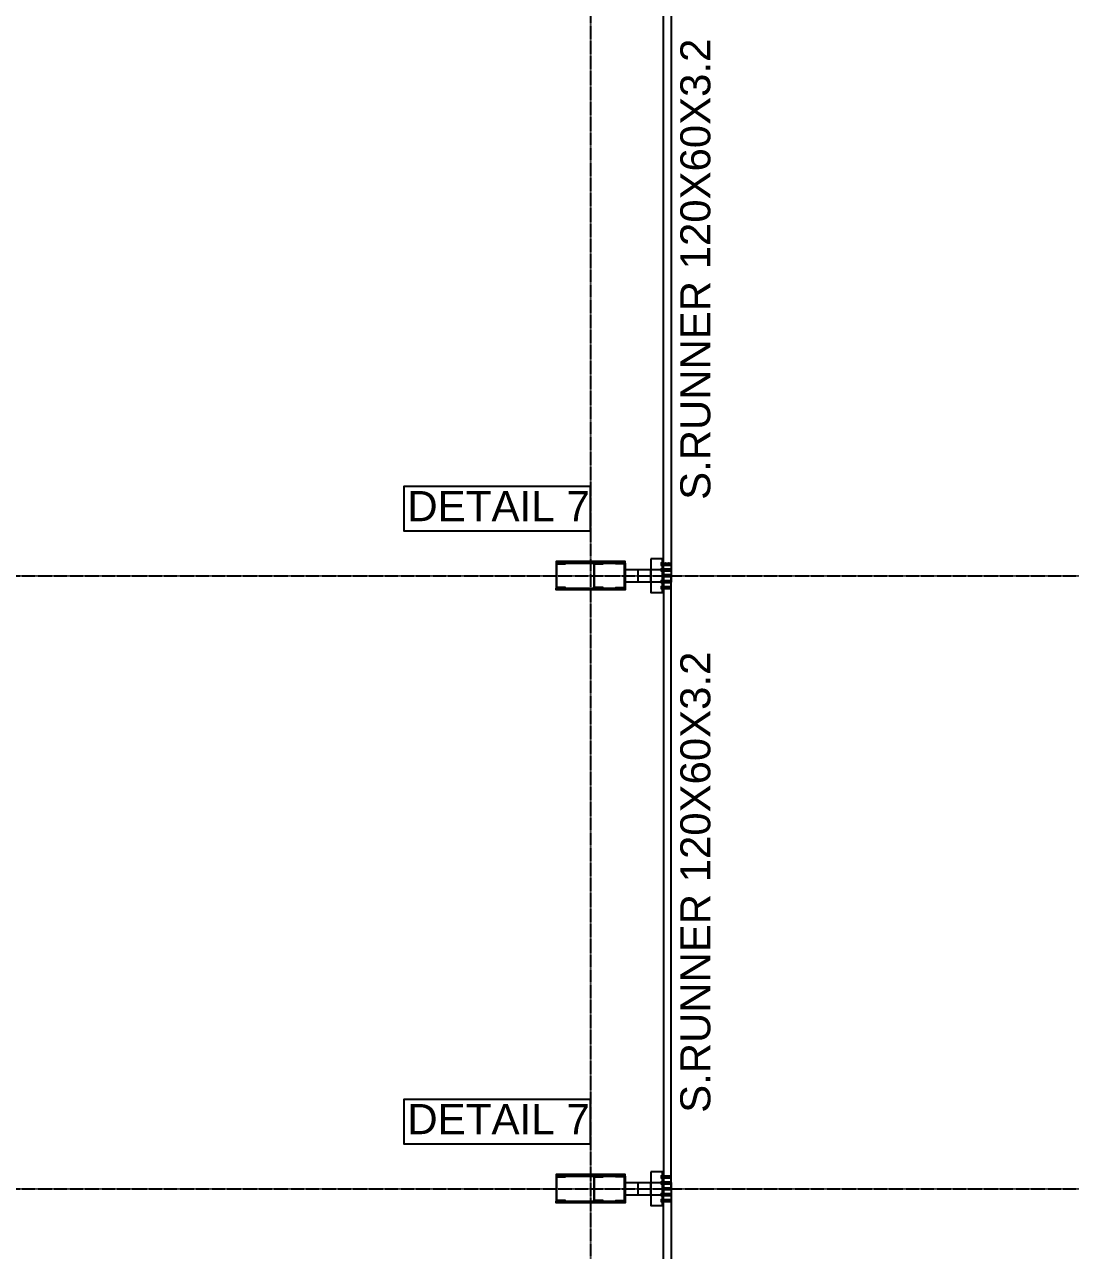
# Model space of a CAD drawing. Header units: millimetres. Extents: x 3470347 to 5996549, y -3470518 to 17149644.
# Drawn here: x 5006496 to 5014820, y 6786177 to 6795931 of the extents above; entities that cross this region are included whole.
import ezdxf
from ezdxf.enums import TextEntityAlignment as Align

# ---------------------------------------------------------------- set-up
doc = ezdxf.new("R2010")
doc.units = ezdxf.units.MM
doc.header["$MEASUREMENT"] = 0
doc.linetypes.add('CENTERX2', pattern=[4, 2.5, -0.5, 0.5, -0.5])
doc.linetypes.add('Continous', pattern=[0])
doc.layers.get('0').update_dxf_attribs({"linetype": 'CONTINUOUS', "lineweight": 25})
doc.layers.add('5', color=3, linetype='CONTINUOUS')
doc.layers.add('lintel', color=2, linetype='CONTINUOUS')
for name, color, linetype, lineweight in [('6 TEXT', 7, 'CONTINUOUS', 25), ('channnel', 2, 'CONTINUOUS', 15), ('rRCC 2', 40, 'CONTINUOUS', 15)]:
    doc.layers.add(name, color=color, linetype=linetype, lineweight=lineweight)
doc.layers.add('rFOUNDATION', color=7, linetype='Continous', lineweight=15, true_color=0xd26722)
doc.styles.add('PDF Arial', font='arial.ttf')
doc.styles.add('TITLE', font='arial.ttf')

msp = doc.modelspace()

# ---------------------------------------------------------------- hatches: boundary and pattern name
at = {"layer": '6 TEXT', "linetype": 'ByBlock'}
h = msp.add_hatch(color=8, dxfattribs=at)
h.dxf.hatch_style = 1
h.paths.add_polyline_path([(5010732.08, 6791639.67), (5010798.08, 6791639.67, 0.4142136), (5010801.08, 6791642.67), (5010801.08, 6791645.67), (5010726.08, 6791645.67), (5010726.08, 6791445.67), (5010801.08, 6791445.67), (5010801.08, 6791448.67, 0.4142136), (5010798.08, 6791451.67), (5010732.08, 6791451.67)])
h = msp.add_hatch(color=8, dxfattribs=at)
h.dxf.hatch_style = 1
h.paths.add_polyline_path([(5011032.08, 6791639.67), (5011098.08, 6791639.67, 0.4142136), (5011101.08, 6791642.67), (5011101.08, 6791645.67), (5011026.08, 6791645.67), (5011026.08, 6791445.67), (5011101.08, 6791445.67), (5011101.08, 6791448.67, 0.4142136), (5011098.08, 6791451.67), (5011032.08, 6791451.67)])
h = msp.add_hatch(color=8, dxfattribs=at)
h.dxf.hatch_style = 1
h.paths.add_polyline_path([(5011270.08, 6791639.67), (5011204.08, 6791639.67, -0.4142136), (5011201.08, 6791642.67), (5011201.08, 6791645.67), (5011276.08, 6791645.67), (5011276.08, 6791445.67), (5011201.08, 6791445.67), (5011201.08, 6791448.67, -0.4142136), (5011204.08, 6791451.67), (5011270.08, 6791451.67)])
h = msp.add_hatch(color=8, dxfattribs=at)
h.dxf.hatch_style = 1
h.paths.add_polyline_path([(5011270.08, 6791639.67), (5011204.08, 6791639.67, -0.4142136), (5011201.08, 6791642.67), (5011201.08, 6791645.67), (5011276.08, 6791645.67), (5011276.08, 6791445.67), (5011201.08, 6791445.67), (5011201.08, 6791448.67, -0.4142136), (5011204.08, 6791451.67), (5011270.08, 6791451.67)])
h = msp.add_hatch(color=8, dxfattribs=at)
h.dxf.hatch_style = 1
h.paths.add_polyline_path([(5010732.08, 6786762.67), (5010798.08, 6786762.67, 0.4142136), (5010801.08, 6786765.67), (5010801.08, 6786768.67), (5010726.08, 6786768.67), (5010726.08, 6786568.67), (5010801.08, 6786568.67), (5010801.08, 6786571.67, 0.4142136), (5010798.08, 6786574.67), (5010732.08, 6786574.67)])
h = msp.add_hatch(color=8, dxfattribs=at)
h.dxf.hatch_style = 1
h.paths.add_polyline_path([(5011032.08, 6786762.67), (5011098.08, 6786762.67, 0.4142136), (5011101.08, 6786765.67), (5011101.08, 6786768.67), (5011026.08, 6786768.67), (5011026.08, 6786568.67), (5011101.08, 6786568.67), (5011101.08, 6786571.67, 0.4142136), (5011098.08, 6786574.67), (5011032.08, 6786574.67)])
h = msp.add_hatch(color=8, dxfattribs=at)
h.dxf.hatch_style = 1
h.paths.add_polyline_path([(5011270.08, 6786762.67), (5011204.08, 6786762.67, -0.4142136), (5011201.08, 6786765.67), (5011201.08, 6786768.67), (5011276.08, 6786768.67), (5011276.08, 6786568.67), (5011201.08, 6786568.67), (5011201.08, 6786571.67, -0.4142136), (5011204.08, 6786574.67), (5011270.08, 6786574.67)])
h = msp.add_hatch(color=8, dxfattribs=at)
h.dxf.hatch_style = 1
h.paths.add_polyline_path([(5011270.08, 6786762.67), (5011204.08, 6786762.67, -0.4142136), (5011201.08, 6786765.67), (5011201.08, 6786768.67), (5011276.08, 6786768.67), (5011276.08, 6786568.67), (5011201.08, 6786568.67), (5011201.08, 6786571.67, -0.4142136), (5011204.08, 6786574.67), (5011270.08, 6786574.67)])

# ---------------------------------------------------------------- linework, layer by layer
at = {"color": 3}
for p, q in [((5011573.08, 6791412.34), (5011573.08, 6791679.01)), ((5011573.08, 6786535.34), (5011573.08, 6786802.01))]:
    msp.add_line(p, q, dxfattribs=at)
at = {"color": 8, "linetype": 'ByBlock'}
for p, q in [((5011573.08, 6791647.01), (5011641.08, 6791647.01)), ((5011573.08, 6791639.01), (5011641.08, 6791639.01)), ((5011573.08, 6791631.01), (5011641.08, 6791631.01)), ((5011573.08, 6791600.34), (5011641.08, 6791600.34)), ((5011573.08, 6791592.34), (5011641.08, 6791592.34)), ((5011573.08, 6791592.34), (5011641.08, 6791592.34)), ((5011573.08, 6791584.34), (5011641.08, 6791584.34)), ((5011573.08, 6791507.01), (5011641.08, 6791507.01)), ((5011573.08, 6791499.01), (5011641.08, 6791499.01)), ((5011573.08, 6791499.01), (5011641.08, 6791499.01)), ((5011573.08, 6791491.01), (5011641.08, 6791491.01)), ((5011573.08, 6791460.34), (5011641.08, 6791460.34)), ((5011573.08, 6791452.34), (5011641.08, 6791452.34)), ((5011573.08, 6791444.34), (5011641.08, 6791444.34)), ((5011573.08, 6786770.01), (5011641.08, 6786770.01)), ((5011573.08, 6786762.01), (5011641.08, 6786762.01)), ((5011573.08, 6786754.01), (5011641.08, 6786754.01)), ((5011573.08, 6786723.34), (5011641.08, 6786723.34)), ((5011573.08, 6786715.34), (5011641.08, 6786715.34)), ((5011573.08, 6786715.34), (5011641.08, 6786715.34)), ((5011573.08, 6786707.34), (5011641.08, 6786707.34)), ((5011573.08, 6786630.01), (5011641.08, 6786630.01)), ((5011573.08, 6786622.01), (5011641.08, 6786622.01)), ((5011573.08, 6786622.01), (5011641.08, 6786622.01)), ((5011573.08, 6786614.01), (5011641.08, 6786614.01)), ((5011573.08, 6786583.34), (5011641.08, 6786583.34)), ((5011573.08, 6786575.34), (5011641.08, 6786575.34)), ((5011573.08, 6786567.34), (5011641.08, 6786567.34))]:
    msp.add_line(p, q, dxfattribs=at)
at = {"color": 2}
for p, q in [((5011581.08, 6791552.34), (5011641.08, 6791552.34)), ((5011581.08, 6791552.34), (5011641.08, 6791552.34)), ((5011581.08, 6791539.01), (5011641.08, 6791539.01)), ((5011581.08, 6791539.01), (5011641.08, 6791539.01)), ((5011581.08, 6786675.34), (5011641.08, 6786675.34)), ((5011581.08, 6786675.34), (5011641.08, 6786675.34)), ((5011581.08, 6786662.01), (5011641.08, 6786662.01)), ((5011581.08, 6786662.01), (5011641.08, 6786662.01))]:
    msp.add_line(p, q, dxfattribs=at)
at = {"color": 6, "linetype": 'ByBlock'}
for points in [[(5011581.08, 6796416.01), (5011641.08, 6796416.01), (5011641.08, 6791552.34), (5011581.08, 6791552.34)], [(5011641.08, 6791539.01), (5011581.08, 6791539.01), (5011581.08, 6786675.34), (5011641.08, 6786675.34)], [(5011581.08, 6786662.01), (5011641.08, 6786662.01), (5011641.08, 6781798.34), (5011581.08, 6781798.34)]]:
    msp.add_lwpolyline(points, close=True, dxfattribs=at)
at = {"color": 3}
for points in [[(5011481.08, 6791679.01), (5011481.08, 6791412.34), (5011581.08, 6791412.34), (5011581.08, 6791679.01)], [(5011376.08, 6791495.67), (5011276.08, 6791495.67), (5011276.08, 6791595.67), (5011376.08, 6791595.67)], [(5011581.08, 6791495.67), (5011481.08, 6791495.67), (5011481.08, 6791595.67), (5011581.08, 6791595.67)], [(5011481.08, 6786802.01), (5011481.08, 6786535.34), (5011581.08, 6786535.34), (5011581.08, 6786802.01)], [(5011376.08, 6786618.67), (5011276.08, 6786618.67), (5011276.08, 6786718.67), (5011376.08, 6786718.67)], [(5011581.08, 6786618.67), (5011481.08, 6786618.67), (5011481.08, 6786718.67), (5011581.08, 6786718.67)]]:
    msp.add_lwpolyline(points, close=True, dxfattribs=at)
at = {"layer": '6 TEXT', "color": 8, "linetype": 'CENTERX2', "ltscale": 0.5}
msp.add_line((5011001.08, 6817657.4), (5011001.08, 6774264.13), dxfattribs=at)
at = {"layer": '6 TEXT', "color": 6, "linetype": 'ByBlock'}
for points in [[(5010801.08, 6791642.67), (5010801.08, 6791645.67), (5010726.08, 6791645.67), (5010726.08, 6791445.67), (5010801.08, 6791445.67), (5010801.08, 6791448.67, 0.4142136), (5010798.08, 6791451.67), (5010732.08, 6791451.67), (5010732.08, 6791639.67), (5010798.08, 6791639.67, 0.4142136)], [(5011101.08, 6791642.67), (5011101.08, 6791645.67), (5011026.08, 6791645.67), (5011026.08, 6791445.67), (5011101.08, 6791445.67), (5011101.08, 6791448.67, 0.4142136), (5011098.08, 6791451.67), (5011032.08, 6791451.67), (5011032.08, 6791639.67), (5011098.08, 6791639.67, 0.4142136)], [(5011201.08, 6791642.67), (5011201.08, 6791645.67), (5011276.08, 6791645.67), (5011276.08, 6791445.67), (5011201.08, 6791445.67), (5011201.08, 6791448.67, -0.4142136), (5011204.08, 6791451.67), (5011270.08, 6791451.67), (5011270.08, 6791639.67), (5011204.08, 6791639.67, -0.4142136)], [(5011201.08, 6791642.67), (5011201.08, 6791645.67), (5011276.08, 6791645.67), (5011276.08, 6791445.67), (5011201.08, 6791445.67), (5011201.08, 6791448.67, -0.4142136), (5011204.08, 6791451.67), (5011270.08, 6791451.67), (5011270.08, 6791639.67), (5011204.08, 6791639.67, -0.4142136)], [(5010801.08, 6786765.67), (5010801.08, 6786768.67), (5010726.08, 6786768.67), (5010726.08, 6786568.67), (5010801.08, 6786568.67), (5010801.08, 6786571.67, 0.4142136), (5010798.08, 6786574.67), (5010732.08, 6786574.67), (5010732.08, 6786762.67), (5010798.08, 6786762.67, 0.4142136)], [(5011101.08, 6786765.67), (5011101.08, 6786768.67), (5011026.08, 6786768.67), (5011026.08, 6786568.67), (5011101.08, 6786568.67), (5011101.08, 6786571.67, 0.4142136), (5011098.08, 6786574.67), (5011032.08, 6786574.67), (5011032.08, 6786762.67), (5011098.08, 6786762.67, 0.4142136)], [(5011201.08, 6786765.67), (5011201.08, 6786768.67), (5011276.08, 6786768.67), (5011276.08, 6786568.67), (5011201.08, 6786568.67), (5011201.08, 6786571.67, -0.4142136), (5011204.08, 6786574.67), (5011270.08, 6786574.67), (5011270.08, 6786762.67), (5011204.08, 6786762.67, -0.4142136)], [(5011201.08, 6786765.67), (5011201.08, 6786768.67), (5011276.08, 6786768.67), (5011276.08, 6786568.67), (5011201.08, 6786568.67), (5011201.08, 6786571.67, -0.4142136), (5011204.08, 6786574.67), (5011270.08, 6786574.67), (5011270.08, 6786762.67), (5011204.08, 6786762.67, -0.4142136)]]:
    msp.add_lwpolyline(points, format="xyb", close=True, dxfattribs=at)
at = {"layer": '6 TEXT', "color": 8, "linetype": 'CENTERX2', "ltscale": 0.5}
for points in [[(4982503.56, 6791545.67), (5022418.94, 6791545.67)], [(4982503.56, 6786668.67), (5022418.94, 6786668.67)]]:
    msp.add_lwpolyline(points, dxfattribs=at)
at = {"layer": 'channnel', "color": 8, "linetype": 'ByBlock'}
for p, q in [((5011560.76, 6791649.67), (5011573.08, 6791649.67)), ((5011573.08, 6791639.01), (5011560.76, 6791639.01)), ((5011560.76, 6791628.34), (5011573.08, 6791628.34)), ((5011573.08, 6791649.67), (5011573.08, 6791628.34)), ((5011573.08, 6791647.01), (5011641.08, 6791647.01)), ((5011573.08, 6791631.01), (5011641.08, 6791631.01)), ((5011587.48, 6791631.01), (5011587.48, 6791647.01)), ((5011641.08, 6791647.01), (5011641.08, 6791631.01)), ((5011560.76, 6791603.01), (5011573.08, 6791603.01)), ((5011573.08, 6791592.34), (5011560.76, 6791592.34)), ((5011560.76, 6791581.67), (5011573.08, 6791581.67)), ((5011573.08, 6791603.01), (5011573.08, 6791581.67)), ((5011573.08, 6791600.34), (5011641.08, 6791600.34)), ((5011573.08, 6791584.34), (5011641.08, 6791584.34)), ((5011587.48, 6791584.34), (5011587.48, 6791600.34)), ((5011641.08, 6791600.34), (5011641.08, 6791584.34)), ((5011560.76, 6791509.67), (5011573.08, 6791509.67)), ((5011573.08, 6791499.01), (5011560.76, 6791499.01)), ((5011560.76, 6791488.34), (5011573.08, 6791488.34)), ((5011560.76, 6791463.01), (5011573.08, 6791463.01)), ((5011573.08, 6791452.34), (5011560.76, 6791452.34)), ((5011560.76, 6791441.67), (5011573.08, 6791441.67)), ((5011573.08, 6791488.34), (5011573.08, 6791509.67)), ((5011573.08, 6791507.01), (5011641.08, 6791507.01)), ((5011573.08, 6791491.01), (5011641.08, 6791491.01)), ((5011573.08, 6791441.67), (5011573.08, 6791463.01)), ((5011573.08, 6791460.34), (5011641.08, 6791460.34)), ((5011573.08, 6791444.34), (5011641.08, 6791444.34)), ((5011587.48, 6791507.01), (5011587.48, 6791491.01)), ((5011587.48, 6791460.34), (5011587.48, 6791444.34)), ((5011641.08, 6791491.01), (5011641.08, 6791507.01)), ((5011641.08, 6791444.34), (5011641.08, 6791460.34)), ((5011560.76, 6786772.67), (5011573.08, 6786772.67)), ((5011573.08, 6786762.01), (5011560.76, 6786762.01)), ((5011560.76, 6786751.34), (5011573.08, 6786751.34)), ((5011573.08, 6786772.67), (5011573.08, 6786751.34)), ((5011573.08, 6786770.01), (5011641.08, 6786770.01)), ((5011573.08, 6786754.01), (5011641.08, 6786754.01)), ((5011587.48, 6786754.01), (5011587.48, 6786770.01)), ((5011641.08, 6786770.01), (5011641.08, 6786754.01)), ((5011560.76, 6786726.01), (5011573.08, 6786726.01)), ((5011573.08, 6786715.34), (5011560.76, 6786715.34)), ((5011560.76, 6786704.67), (5011573.08, 6786704.67)), ((5011573.08, 6786726.01), (5011573.08, 6786704.67)), ((5011573.08, 6786723.34), (5011641.08, 6786723.34)), ((5011573.08, 6786707.34), (5011641.08, 6786707.34)), ((5011587.48, 6786707.34), (5011587.48, 6786723.34)), ((5011641.08, 6786723.34), (5011641.08, 6786707.34)), ((5011560.76, 6786632.67), (5011573.08, 6786632.67)), ((5011573.08, 6786622.01), (5011560.76, 6786622.01)), ((5011560.76, 6786611.34), (5011573.08, 6786611.34)), ((5011560.76, 6786586.01), (5011573.08, 6786586.01)), ((5011573.08, 6786575.34), (5011560.76, 6786575.34)), ((5011560.76, 6786564.67), (5011573.08, 6786564.67)), ((5011573.08, 6786611.34), (5011573.08, 6786632.67)), ((5011573.08, 6786630.01), (5011641.08, 6786630.01)), ((5011573.08, 6786614.01), (5011641.08, 6786614.01)), ((5011573.08, 6786564.67), (5011573.08, 6786586.01)), ((5011573.08, 6786583.34), (5011641.08, 6786583.34)), ((5011573.08, 6786567.34), (5011641.08, 6786567.34)), ((5011587.48, 6786630.01), (5011587.48, 6786614.01)), ((5011587.48, 6786583.34), (5011587.48, 6786567.34)), ((5011641.08, 6786614.01), (5011641.08, 6786630.01)), ((5011641.08, 6786567.34), (5011641.08, 6786583.34))]:
    msp.add_line(p, q, dxfattribs=at)
at = {"layer": 'channnel', "color": 8, "linetype": 'Continuous'}
for p, q in [((5011586.82, 6791646.76), (5011586.94, 6791647.01)), ((5011587.48, 6791631.9), (5011594.52, 6791647.01)), ((5011587.48, 6791638.41), (5011591.49, 6791647.01)), ((5011587.48, 6791644.91), (5011588.45, 6791647.01)), ((5011587.48, 6791635.15), (5011592.73, 6791646.43)), ((5011587.48, 6791641.66), (5011589.7, 6791646.43)), ((5011588.85, 6791631.59), (5011595.77, 6791646.43)), ((5011589.86, 6791646.76), (5011589.97, 6791647.01)), ((5011590.1, 6791631.01), (5011597.56, 6791647.01)), ((5011591.88, 6791631.59), (5011598.8, 6791646.43)), ((5011592.89, 6791646.76), (5011593.01, 6791647.01)), ((5011593.13, 6791631.01), (5011600.59, 6791647.01)), ((5011594.92, 6791631.59), (5011601.84, 6791646.43)), ((5011595.92, 6791646.76), (5011596.04, 6791647.01)), ((5011596.16, 6791631.01), (5011603.63, 6791647.01)), ((5011597.95, 6791631.59), (5011604.87, 6791646.43)), ((5011598.96, 6791646.76), (5011599.07, 6791647.01)), ((5011599.2, 6791631.01), (5011606.66, 6791647.01)), ((5011600.99, 6791631.59), (5011607.91, 6791646.43)), ((5011601.99, 6791646.76), (5011602.11, 6791647.01)), ((5011602.23, 6791631.01), (5011609.69, 6791647.01)), ((5011604.02, 6791631.59), (5011604.27, 6791646.43)), ((5011604.67, 6791631.01), (5011612.13, 6791647.01)), ((5011605.27, 6791631.01), (5011606.06, 6791647.01)), ((5011606.46, 6791631.59), (5011613.38, 6791646.43)), ((5011607.06, 6791631.59), (5011607.31, 6791646.43)), ((5011607.7, 6791631.01), (5011615.16, 6791647.01)), ((5011608.3, 6791631.01), (5011609.1, 6791647.01)), ((5011609.49, 6791631.59), (5011616.41, 6791646.43)), ((5011610.09, 6791631.59), (5011610.34, 6791646.43)), ((5011610.74, 6791631.01), (5011618.2, 6791647.01)), ((5011612.53, 6791631.59), (5011619.44, 6791646.43)), ((5011613.77, 6791631.01), (5011621.23, 6791647.01)), ((5011615.56, 6791631.59), (5011622.48, 6791646.43)), ((5011616.81, 6791631.01), (5011624.27, 6791647.01)), ((5011618.59, 6791631.59), (5011625.51, 6791646.43)), ((5011619.84, 6791631.01), (5011627.3, 6791647.01)), ((5011621.63, 6791631.59), (5011628.55, 6791646.43)), ((5011622.87, 6791631.01), (5011630.34, 6791647.01)), ((5011624.66, 6791631.59), (5011631.58, 6791646.43)), ((5011625.91, 6791631.01), (5011633.37, 6791647.01)), ((5011627.43, 6791631.01), (5011634.62, 6791646.43)), ((5011629.21, 6791631.59), (5011636.4, 6791647.01)), ((5011630.46, 6791631.01), (5011637.65, 6791646.43)), ((5011632.25, 6791631.59), (5011639.44, 6791647.01)), ((5011633.49, 6791631.01), (5011640.68, 6791646.43)), ((5011635.28, 6791631.59), (5011641.08, 6791644.02)), ((5011636.53, 6791631.01), (5011641.08, 6791640.76)), ((5011638.32, 6791631.59), (5011641.08, 6791637.51)), ((5011639.56, 6791631.01), (5011641.08, 6791634.26)), ((5011586.82, 6791600.09), (5011586.94, 6791600.34)), ((5011587.48, 6791585.23), (5011594.52, 6791600.34)), ((5011587.48, 6791591.74), (5011591.49, 6791600.34)), ((5011587.48, 6791598.25), (5011588.45, 6791600.34)), ((5011587.48, 6791588.49), (5011592.73, 6791599.76)), ((5011587.48, 6791594.99), (5011589.7, 6791599.76)), ((5011588.85, 6791584.92), (5011595.77, 6791599.76)), ((5011589.86, 6791600.09), (5011589.97, 6791600.34)), ((5011590.1, 6791584.34), (5011597.56, 6791600.34)), ((5011591.88, 6791584.92), (5011598.8, 6791599.76)), ((5011592.89, 6791600.09), (5011593.01, 6791600.34)), ((5011593.13, 6791584.34), (5011600.59, 6791600.34)), ((5011594.92, 6791584.92), (5011601.84, 6791599.76)), ((5011595.92, 6791600.09), (5011596.04, 6791600.34)), ((5011596.16, 6791584.34), (5011603.63, 6791600.34)), ((5011597.95, 6791584.92), (5011604.87, 6791599.76)), ((5011598.96, 6791600.09), (5011599.07, 6791600.34)), ((5011599.2, 6791584.34), (5011606.66, 6791600.34)), ((5011600.99, 6791584.92), (5011607.91, 6791599.76)), ((5011601.99, 6791600.09), (5011602.11, 6791600.34)), ((5011602.23, 6791584.34), (5011609.69, 6791600.34)), ((5011604.02, 6791584.92), (5011604.27, 6791599.76)), ((5011604.67, 6791584.34), (5011612.13, 6791600.34)), ((5011605.27, 6791584.34), (5011606.06, 6791600.34)), ((5011606.46, 6791584.92), (5011613.38, 6791599.76)), ((5011607.06, 6791584.92), (5011607.31, 6791599.76)), ((5011607.7, 6791584.34), (5011615.16, 6791600.34)), ((5011608.3, 6791584.34), (5011609.1, 6791600.34)), ((5011609.49, 6791584.92), (5011616.41, 6791599.76)), ((5011610.09, 6791584.92), (5011610.34, 6791599.76)), ((5011610.74, 6791584.34), (5011618.2, 6791600.34)), ((5011612.53, 6791584.92), (5011619.44, 6791599.76)), ((5011613.77, 6791584.34), (5011621.23, 6791600.34)), ((5011615.56, 6791584.92), (5011622.48, 6791599.76)), ((5011616.81, 6791584.34), (5011624.27, 6791600.34)), ((5011618.59, 6791584.92), (5011625.51, 6791599.76)), ((5011619.84, 6791584.34), (5011627.3, 6791600.34)), ((5011621.63, 6791584.92), (5011628.55, 6791599.76)), ((5011622.87, 6791584.34), (5011630.34, 6791600.34)), ((5011624.66, 6791584.92), (5011631.58, 6791599.76)), ((5011625.91, 6791584.34), (5011633.37, 6791600.34)), ((5011627.43, 6791584.34), (5011634.62, 6791599.76)), ((5011629.21, 6791584.92), (5011636.4, 6791600.34)), ((5011630.46, 6791584.34), (5011637.65, 6791599.76)), ((5011632.25, 6791584.92), (5011639.44, 6791600.34)), ((5011633.49, 6791584.34), (5011640.68, 6791599.76)), ((5011635.28, 6791584.92), (5011641.08, 6791597.35)), ((5011636.53, 6791584.34), (5011641.08, 6791594.1)), ((5011638.32, 6791584.92), (5011641.08, 6791590.84)), ((5011639.56, 6791584.34), (5011641.08, 6791587.59)), ((5011586.82, 6791491.26), (5011586.94, 6791491.01)), ((5011586.82, 6791444.59), (5011586.94, 6791444.34)), ((5011587.48, 6791506.11), (5011594.52, 6791491.01)), ((5011587.48, 6791502.86), (5011592.73, 6791491.59)), ((5011587.48, 6791499.61), (5011591.49, 6791491.01)), ((5011587.48, 6791496.35), (5011589.7, 6791491.59)), ((5011587.48, 6791493.1), (5011588.45, 6791491.01)), ((5011587.48, 6791459.45), (5011594.52, 6791444.34)), ((5011587.48, 6791456.19), (5011592.73, 6791444.92)), ((5011587.48, 6791452.94), (5011591.49, 6791444.34)), ((5011587.48, 6791449.69), (5011589.7, 6791444.92)), ((5011587.48, 6791446.43), (5011588.45, 6791444.34)), ((5011588.85, 6791506.43), (5011595.77, 6791491.59)), ((5011588.85, 6791459.76), (5011595.77, 6791444.92)), ((5011589.86, 6791491.26), (5011589.97, 6791491.01)), ((5011589.86, 6791444.59), (5011589.97, 6791444.34)), ((5011590.1, 6791507.01), (5011597.56, 6791491.01)), ((5011590.1, 6791460.34), (5011597.56, 6791444.34)), ((5011591.88, 6791506.43), (5011598.8, 6791491.59)), ((5011591.88, 6791459.76), (5011598.8, 6791444.92)), ((5011592.89, 6791491.26), (5011593.01, 6791491.01)), ((5011592.89, 6791444.59), (5011593.01, 6791444.34)), ((5011593.13, 6791507.01), (5011600.59, 6791491.01)), ((5011593.13, 6791460.34), (5011600.59, 6791444.34)), ((5011594.92, 6791506.43), (5011601.84, 6791491.59)), ((5011594.92, 6791459.76), (5011601.84, 6791444.92)), ((5011595.92, 6791491.26), (5011596.04, 6791491.01)), ((5011595.92, 6791444.59), (5011596.04, 6791444.34)), ((5011596.16, 6791507.01), (5011603.63, 6791491.01)), ((5011596.16, 6791460.34), (5011603.63, 6791444.34)), ((5011597.95, 6791506.43), (5011604.87, 6791491.59)), ((5011597.95, 6791459.76), (5011604.87, 6791444.92)), ((5011598.96, 6791491.26), (5011599.07, 6791491.01)), ((5011598.96, 6791444.59), (5011599.07, 6791444.34)), ((5011599.2, 6791507.01), (5011606.66, 6791491.01)), ((5011599.2, 6791460.34), (5011606.66, 6791444.34)), ((5011600.99, 6791506.43), (5011607.91, 6791491.59)), ((5011600.99, 6791459.76), (5011607.91, 6791444.92)), ((5011601.99, 6791491.26), (5011602.11, 6791491.01)), ((5011601.99, 6791444.59), (5011602.11, 6791444.34)), ((5011602.23, 6791507.01), (5011609.69, 6791491.01)), ((5011602.23, 6791460.34), (5011609.69, 6791444.34)), ((5011604.02, 6791506.43), (5011604.27, 6791491.59)), ((5011604.02, 6791459.76), (5011604.27, 6791444.92)), ((5011604.67, 6791507.01), (5011612.13, 6791491.01)), ((5011604.67, 6791460.34), (5011612.13, 6791444.34)), ((5011605.27, 6791507.01), (5011606.06, 6791491.01)), ((5011605.27, 6791460.34), (5011606.06, 6791444.34)), ((5011606.46, 6791506.43), (5011613.38, 6791491.59)), ((5011606.46, 6791459.76), (5011613.38, 6791444.92)), ((5011607.06, 6791506.43), (5011607.31, 6791491.59)), ((5011607.06, 6791459.76), (5011607.31, 6791444.92)), ((5011607.7, 6791507.01), (5011615.16, 6791491.01)), ((5011607.7, 6791460.34), (5011615.16, 6791444.34)), ((5011608.3, 6791507.01), (5011609.1, 6791491.01)), ((5011608.3, 6791460.34), (5011609.1, 6791444.34)), ((5011609.49, 6791506.43), (5011616.41, 6791491.59)), ((5011609.49, 6791459.76), (5011616.41, 6791444.92)), ((5011610.09, 6791506.43), (5011610.34, 6791491.59)), ((5011610.09, 6791459.76), (5011610.34, 6791444.92)), ((5011610.74, 6791507.01), (5011618.2, 6791491.01)), ((5011610.74, 6791460.34), (5011618.2, 6791444.34)), ((5011612.53, 6791506.43), (5011619.44, 6791491.59)), ((5011612.53, 6791459.76), (5011619.44, 6791444.92)), ((5011613.77, 6791507.01), (5011621.23, 6791491.01)), ((5011613.77, 6791460.34), (5011621.23, 6791444.34)), ((5011615.56, 6791506.43), (5011622.48, 6791491.59)), ((5011615.56, 6791459.76), (5011622.48, 6791444.92)), ((5011616.81, 6791507.01), (5011624.27, 6791491.01)), ((5011616.81, 6791460.34), (5011624.27, 6791444.34)), ((5011618.59, 6791506.43), (5011625.51, 6791491.59)), ((5011618.59, 6791459.76), (5011625.51, 6791444.92)), ((5011619.84, 6791507.01), (5011627.3, 6791491.01)), ((5011619.84, 6791460.34), (5011627.3, 6791444.34)), ((5011621.63, 6791506.43), (5011628.55, 6791491.59)), ((5011621.63, 6791459.76), (5011628.55, 6791444.92)), ((5011622.87, 6791507.01), (5011630.34, 6791491.01)), ((5011622.87, 6791460.34), (5011630.34, 6791444.34)), ((5011624.66, 6791506.43), (5011631.58, 6791491.59)), ((5011624.66, 6791459.76), (5011631.58, 6791444.92)), ((5011625.91, 6791507.01), (5011633.37, 6791491.01)), ((5011625.91, 6791460.34), (5011633.37, 6791444.34)), ((5011627.43, 6791507.01), (5011634.62, 6791491.59)), ((5011627.43, 6791460.34), (5011634.62, 6791444.92)), ((5011629.21, 6791506.43), (5011636.4, 6791491.01)), ((5011629.21, 6791459.76), (5011636.4, 6791444.34)), ((5011630.46, 6791507.01), (5011637.65, 6791491.59)), ((5011630.46, 6791460.34), (5011637.65, 6791444.92)), ((5011632.25, 6791506.43), (5011639.44, 6791491.01)), ((5011632.25, 6791459.76), (5011639.44, 6791444.34)), ((5011633.49, 6791507.01), (5011640.68, 6791491.59)), ((5011633.49, 6791460.34), (5011640.68, 6791444.92)), ((5011635.28, 6791506.43), (5011641.08, 6791494)), ((5011635.28, 6791459.76), (5011641.08, 6791447.33)), ((5011636.53, 6791507.01), (5011641.08, 6791497.25)), ((5011636.53, 6791460.34), (5011641.08, 6791450.58)), ((5011638.32, 6791506.43), (5011641.08, 6791500.5)), ((5011638.32, 6791459.76), (5011641.08, 6791453.84)), ((5011639.56, 6791507.01), (5011641.08, 6791503.76)), ((5011639.56, 6791460.34), (5011641.08, 6791457.09)), ((5011586.82, 6786769.76), (5011586.94, 6786770.01)), ((5011587.48, 6786754.9), (5011594.52, 6786770.01)), ((5011587.48, 6786761.41), (5011591.49, 6786770.01)), ((5011587.48, 6786767.91), (5011588.45, 6786770.01)), ((5011587.48, 6786758.15), (5011592.73, 6786769.43)), ((5011587.48, 6786764.66), (5011589.7, 6786769.43)), ((5011588.85, 6786754.59), (5011595.77, 6786769.43)), ((5011589.86, 6786769.76), (5011589.97, 6786770.01)), ((5011590.1, 6786754.01), (5011597.56, 6786770.01)), ((5011591.88, 6786754.59), (5011598.8, 6786769.43)), ((5011592.89, 6786769.76), (5011593.01, 6786770.01)), ((5011593.13, 6786754.01), (5011600.59, 6786770.01)), ((5011594.92, 6786754.59), (5011601.84, 6786769.43)), ((5011595.92, 6786769.76), (5011596.04, 6786770.01)), ((5011596.16, 6786754.01), (5011603.63, 6786770.01)), ((5011597.95, 6786754.59), (5011604.87, 6786769.43)), ((5011598.96, 6786769.76), (5011599.07, 6786770.01)), ((5011599.2, 6786754.01), (5011606.66, 6786770.01)), ((5011600.99, 6786754.59), (5011607.91, 6786769.43)), ((5011601.99, 6786769.76), (5011602.11, 6786770.01)), ((5011602.23, 6786754.01), (5011609.69, 6786770.01)), ((5011604.02, 6786754.59), (5011604.27, 6786769.43)), ((5011604.67, 6786754.01), (5011612.13, 6786770.01)), ((5011605.27, 6786754.01), (5011606.06, 6786770.01)), ((5011606.46, 6786754.59), (5011613.38, 6786769.43)), ((5011607.06, 6786754.59), (5011607.31, 6786769.43)), ((5011607.7, 6786754.01), (5011615.16, 6786770.01)), ((5011608.3, 6786754.01), (5011609.1, 6786770.01)), ((5011609.49, 6786754.59), (5011616.41, 6786769.43)), ((5011610.09, 6786754.59), (5011610.34, 6786769.43)), ((5011610.74, 6786754.01), (5011618.2, 6786770.01)), ((5011612.53, 6786754.59), (5011619.44, 6786769.43)), ((5011613.77, 6786754.01), (5011621.23, 6786770.01)), ((5011615.56, 6786754.59), (5011622.48, 6786769.43)), ((5011616.81, 6786754.01), (5011624.27, 6786770.01)), ((5011618.59, 6786754.59), (5011625.51, 6786769.43)), ((5011619.84, 6786754.01), (5011627.3, 6786770.01)), ((5011621.63, 6786754.59), (5011628.55, 6786769.43)), ((5011622.87, 6786754.01), (5011630.34, 6786770.01)), ((5011624.66, 6786754.59), (5011631.58, 6786769.43)), ((5011625.91, 6786754.01), (5011633.37, 6786770.01)), ((5011627.43, 6786754.01), (5011634.62, 6786769.43)), ((5011629.21, 6786754.59), (5011636.4, 6786770.01)), ((5011630.46, 6786754.01), (5011637.65, 6786769.43)), ((5011632.25, 6786754.59), (5011639.44, 6786770.01)), ((5011633.49, 6786754.01), (5011640.68, 6786769.43)), ((5011635.28, 6786754.59), (5011641.08, 6786767.02)), ((5011636.53, 6786754.01), (5011641.08, 6786763.76)), ((5011638.32, 6786754.59), (5011641.08, 6786760.51)), ((5011639.56, 6786754.01), (5011641.08, 6786757.26)), ((5011586.82, 6786723.09), (5011586.94, 6786723.34)), ((5011587.48, 6786708.23), (5011594.52, 6786723.34)), ((5011587.48, 6786714.74), (5011591.49, 6786723.34)), ((5011587.48, 6786721.25), (5011588.45, 6786723.34)), ((5011587.48, 6786711.49), (5011592.73, 6786722.76)), ((5011587.48, 6786717.99), (5011589.7, 6786722.76)), ((5011588.85, 6786707.92), (5011595.77, 6786722.76)), ((5011589.86, 6786723.09), (5011589.97, 6786723.34)), ((5011590.1, 6786707.34), (5011597.56, 6786723.34)), ((5011591.88, 6786707.92), (5011598.8, 6786722.76)), ((5011592.89, 6786723.09), (5011593.01, 6786723.34)), ((5011593.13, 6786707.34), (5011600.59, 6786723.34)), ((5011594.92, 6786707.92), (5011601.84, 6786722.76)), ((5011595.92, 6786723.09), (5011596.04, 6786723.34)), ((5011596.16, 6786707.34), (5011603.63, 6786723.34)), ((5011597.95, 6786707.92), (5011604.87, 6786722.76)), ((5011598.96, 6786723.09), (5011599.07, 6786723.34)), ((5011599.2, 6786707.34), (5011606.66, 6786723.34)), ((5011600.99, 6786707.92), (5011607.91, 6786722.76)), ((5011601.99, 6786723.09), (5011602.11, 6786723.34)), ((5011602.23, 6786707.34), (5011609.69, 6786723.34)), ((5011604.02, 6786707.92), (5011604.27, 6786722.76)), ((5011604.67, 6786707.34), (5011612.13, 6786723.34)), ((5011605.27, 6786707.34), (5011606.06, 6786723.34)), ((5011606.46, 6786707.92), (5011613.38, 6786722.76)), ((5011607.06, 6786707.92), (5011607.31, 6786722.76)), ((5011607.7, 6786707.34), (5011615.16, 6786723.34)), ((5011608.3, 6786707.34), (5011609.1, 6786723.34)), ((5011609.49, 6786707.92), (5011616.41, 6786722.76)), ((5011610.09, 6786707.92), (5011610.34, 6786722.76)), ((5011610.74, 6786707.34), (5011618.2, 6786723.34)), ((5011612.53, 6786707.92), (5011619.44, 6786722.76)), ((5011613.77, 6786707.34), (5011621.23, 6786723.34)), ((5011615.56, 6786707.92), (5011622.48, 6786722.76)), ((5011616.81, 6786707.34), (5011624.27, 6786723.34)), ((5011618.59, 6786707.92), (5011625.51, 6786722.76)), ((5011619.84, 6786707.34), (5011627.3, 6786723.34)), ((5011621.63, 6786707.92), (5011628.55, 6786722.76)), ((5011622.87, 6786707.34), (5011630.34, 6786723.34)), ((5011624.66, 6786707.92), (5011631.58, 6786722.76)), ((5011625.91, 6786707.34), (5011633.37, 6786723.34)), ((5011627.43, 6786707.34), (5011634.62, 6786722.76)), ((5011629.21, 6786707.92), (5011636.4, 6786723.34)), ((5011630.46, 6786707.34), (5011637.65, 6786722.76)), ((5011632.25, 6786707.92), (5011639.44, 6786723.34)), ((5011633.49, 6786707.34), (5011640.68, 6786722.76)), ((5011635.28, 6786707.92), (5011641.08, 6786720.35)), ((5011636.53, 6786707.34), (5011641.08, 6786717.1)), ((5011638.32, 6786707.92), (5011641.08, 6786713.84)), ((5011639.56, 6786707.34), (5011641.08, 6786710.59)), ((5011586.82, 6786614.26), (5011586.94, 6786614.01)), ((5011586.82, 6786567.59), (5011586.94, 6786567.34)), ((5011587.48, 6786629.11), (5011594.52, 6786614.01)), ((5011587.48, 6786625.86), (5011592.73, 6786614.59)), ((5011587.48, 6786622.61), (5011591.49, 6786614.01)), ((5011587.48, 6786619.35), (5011589.7, 6786614.59)), ((5011587.48, 6786616.1), (5011588.45, 6786614.01)), ((5011587.48, 6786582.45), (5011594.52, 6786567.34)), ((5011587.48, 6786579.19), (5011592.73, 6786567.92)), ((5011587.48, 6786575.94), (5011591.49, 6786567.34)), ((5011587.48, 6786572.69), (5011589.7, 6786567.92)), ((5011587.48, 6786569.43), (5011588.45, 6786567.34)), ((5011588.85, 6786629.43), (5011595.77, 6786614.59)), ((5011588.85, 6786582.76), (5011595.77, 6786567.92)), ((5011589.86, 6786614.26), (5011589.97, 6786614.01)), ((5011589.86, 6786567.59), (5011589.97, 6786567.34)), ((5011590.1, 6786630.01), (5011597.56, 6786614.01)), ((5011590.1, 6786583.34), (5011597.56, 6786567.34)), ((5011591.88, 6786629.43), (5011598.8, 6786614.59)), ((5011591.88, 6786582.76), (5011598.8, 6786567.92)), ((5011592.89, 6786614.26), (5011593.01, 6786614.01)), ((5011592.89, 6786567.59), (5011593.01, 6786567.34)), ((5011593.13, 6786630.01), (5011600.59, 6786614.01)), ((5011593.13, 6786583.34), (5011600.59, 6786567.34)), ((5011594.92, 6786629.43), (5011601.84, 6786614.59)), ((5011594.92, 6786582.76), (5011601.84, 6786567.92)), ((5011595.92, 6786614.26), (5011596.04, 6786614.01)), ((5011595.92, 6786567.59), (5011596.04, 6786567.34)), ((5011596.16, 6786630.01), (5011603.63, 6786614.01)), ((5011596.16, 6786583.34), (5011603.63, 6786567.34)), ((5011597.95, 6786629.43), (5011604.87, 6786614.59)), ((5011597.95, 6786582.76), (5011604.87, 6786567.92)), ((5011598.96, 6786614.26), (5011599.07, 6786614.01)), ((5011598.96, 6786567.59), (5011599.07, 6786567.34)), ((5011599.2, 6786630.01), (5011606.66, 6786614.01)), ((5011599.2, 6786583.34), (5011606.66, 6786567.34)), ((5011600.99, 6786629.43), (5011607.91, 6786614.59)), ((5011600.99, 6786582.76), (5011607.91, 6786567.92)), ((5011601.99, 6786614.26), (5011602.11, 6786614.01)), ((5011601.99, 6786567.59), (5011602.11, 6786567.34)), ((5011602.23, 6786630.01), (5011609.69, 6786614.01)), ((5011602.23, 6786583.34), (5011609.69, 6786567.34)), ((5011604.02, 6786629.43), (5011604.27, 6786614.59)), ((5011604.02, 6786582.76), (5011604.27, 6786567.92)), ((5011604.67, 6786630.01), (5011612.13, 6786614.01)), ((5011604.67, 6786583.34), (5011612.13, 6786567.34)), ((5011605.27, 6786630.01), (5011606.06, 6786614.01)), ((5011605.27, 6786583.34), (5011606.06, 6786567.34)), ((5011606.46, 6786629.43), (5011613.38, 6786614.59)), ((5011606.46, 6786582.76), (5011613.38, 6786567.92)), ((5011607.06, 6786629.43), (5011607.31, 6786614.59)), ((5011607.06, 6786582.76), (5011607.31, 6786567.92)), ((5011607.7, 6786630.01), (5011615.16, 6786614.01)), ((5011607.7, 6786583.34), (5011615.16, 6786567.34)), ((5011608.3, 6786630.01), (5011609.1, 6786614.01)), ((5011608.3, 6786583.34), (5011609.1, 6786567.34)), ((5011609.49, 6786629.43), (5011616.41, 6786614.59)), ((5011609.49, 6786582.76), (5011616.41, 6786567.92)), ((5011610.09, 6786629.43), (5011610.34, 6786614.59)), ((5011610.09, 6786582.76), (5011610.34, 6786567.92)), ((5011610.74, 6786630.01), (5011618.2, 6786614.01)), ((5011610.74, 6786583.34), (5011618.2, 6786567.34)), ((5011612.53, 6786629.43), (5011619.44, 6786614.59)), ((5011612.53, 6786582.76), (5011619.44, 6786567.92)), ((5011613.77, 6786630.01), (5011621.23, 6786614.01)), ((5011613.77, 6786583.34), (5011621.23, 6786567.34)), ((5011615.56, 6786629.43), (5011622.48, 6786614.59)), ((5011615.56, 6786582.76), (5011622.48, 6786567.92)), ((5011616.81, 6786630.01), (5011624.27, 6786614.01)), ((5011616.81, 6786583.34), (5011624.27, 6786567.34)), ((5011618.59, 6786629.43), (5011625.51, 6786614.59)), ((5011618.59, 6786582.76), (5011625.51, 6786567.92)), ((5011619.84, 6786630.01), (5011627.3, 6786614.01)), ((5011619.84, 6786583.34), (5011627.3, 6786567.34)), ((5011621.63, 6786629.43), (5011628.55, 6786614.59)), ((5011621.63, 6786582.76), (5011628.55, 6786567.92)), ((5011622.87, 6786630.01), (5011630.34, 6786614.01)), ((5011622.87, 6786583.34), (5011630.34, 6786567.34)), ((5011624.66, 6786629.43), (5011631.58, 6786614.59)), ((5011624.66, 6786582.76), (5011631.58, 6786567.92)), ((5011625.91, 6786630.01), (5011633.37, 6786614.01)), ((5011625.91, 6786583.34), (5011633.37, 6786567.34)), ((5011627.43, 6786630.01), (5011634.62, 6786614.59)), ((5011627.43, 6786583.34), (5011634.62, 6786567.92)), ((5011629.21, 6786629.43), (5011636.4, 6786614.01)), ((5011629.21, 6786582.76), (5011636.4, 6786567.34)), ((5011630.46, 6786630.01), (5011637.65, 6786614.59)), ((5011630.46, 6786583.34), (5011637.65, 6786567.92)), ((5011632.25, 6786629.43), (5011639.44, 6786614.01)), ((5011632.25, 6786582.76), (5011639.44, 6786567.34)), ((5011633.49, 6786630.01), (5011640.68, 6786614.59)), ((5011633.49, 6786583.34), (5011640.68, 6786567.92)), ((5011635.28, 6786629.43), (5011641.08, 6786617)), ((5011635.28, 6786582.76), (5011641.08, 6786570.33)), ((5011636.53, 6786630.01), (5011641.08, 6786620.25)), ((5011636.53, 6786583.34), (5011641.08, 6786573.58)), ((5011638.32, 6786629.43), (5011641.08, 6786623.5)), ((5011638.32, 6786582.76), (5011641.08, 6786576.84)), ((5011639.56, 6786630.01), (5011641.08, 6786626.76)), ((5011639.56, 6786583.34), (5011641.08, 6786580.09))]:
    msp.add_line(p, q, dxfattribs=at)
at = {"layer": 'channnel', "color": 8, "linetype": 'ByBlock'}
for centre in [(5011574.3, 6791644.34), (5011574.3, 6791633.67), (5011574.3, 6791597.67), (5011574.3, 6791587.01), (5011574.3, 6791504.34), (5011574.3, 6791493.67), (5011574.3, 6791457.67), (5011574.3, 6791447.01), (5011574.3, 6786767.34), (5011574.3, 6786756.67), (5011574.3, 6786720.67), (5011574.3, 6786710.01), (5011574.3, 6786627.34), (5011574.3, 6786616.67), (5011574.3, 6786580.67), (5011574.3, 6786570.01)]:
    msp.add_arc(centre, 14.55, 158.498425, 201.501575, dxfattribs=at)
at = {"layer": 'channnel', "color": 8, "linetype": 'Continuous'}
for centre, radius, start, end in [((5011589.08, 6791646.72), 0.688, 335, 155), ((5011589.47, 6791631.3), 0.687, 155, 335), ((5011592.11, 6791646.72), 0.688, 335, 155), ((5011592.51, 6791631.3), 0.687, 155, 335), ((5011595.15, 6791646.72), 0.688, 335, 155), ((5011595.54, 6791631.3), 0.687, 155, 335), ((5011598.18, 6791646.72), 0.688, 335, 155), ((5011598.58, 6791631.3), 0.687, 155, 335), ((5011601.21, 6791646.72), 0.688, 335, 155), ((5011601.61, 6791631.3), 0.687, 155, 335), ((5011604.25, 6791646.72), 0.688, 335, 155), ((5011604.64, 6791631.3), 0.687, 155, 335), ((5011606.44, 6791651.75), 5.75, 247.807007, 304.430959), ((5011607.92, 6791626.27), 5.75, 67.807007, 124.430959), ((5011606.68, 6791646.72), 0.688, 335, 155), ((5011607.08, 6791631.3), 0.688, 155, 335), ((5011607.28, 6791646.72), 0.687, 335, 155), ((5011607.68, 6791631.3), 0.688, 155, 335), ((5011609.72, 6791646.72), 0.688, 335, 155), ((5011610.11, 6791631.3), 0.687, 155, 335), ((5011612.75, 6791646.72), 0.688, 335, 155), ((5011613.15, 6791631.3), 0.688, 155, 335), ((5011615.79, 6791646.72), 0.688, 335, 155), ((5011616.18, 6791631.3), 0.688, 155, 335), ((5011618.82, 6791646.72), 0.687, 335, 155), ((5011619.22, 6791631.3), 0.687, 155, 335), ((5011621.86, 6791646.72), 0.688, 335, 155), ((5011622.25, 6791631.3), 0.688, 155, 335), ((5011624.89, 6791646.72), 0.688, 335, 155), ((5011625.29, 6791631.3), 0.688, 155, 335), ((5011627.92, 6791646.72), 0.688, 335, 155), ((5011629.84, 6791631.3), 0.688, 155, 335), ((5011630.96, 6791646.72), 0.688, 335, 155), ((5011632.87, 6791631.3), 0.688, 155, 335), ((5011633.99, 6791646.72), 0.688, 335, 155), ((5011635.91, 6791631.3), 0.687, 155, 335), ((5011637.03, 6791646.72), 0.688, 335, 155), ((5011638.94, 6791631.3), 0.688, 155, 335), ((5011640.06, 6791646.72), 0.688, 335, 155), ((5011589.08, 6791600.05), 0.688, 335, 155), ((5011589.47, 6791584.63), 0.687, 155, 335), ((5011592.11, 6791600.05), 0.688, 335, 155), ((5011592.51, 6791584.63), 0.687, 155, 335), ((5011595.15, 6791600.05), 0.688, 335, 155), ((5011595.54, 6791584.63), 0.687, 155, 335), ((5011598.18, 6791600.05), 0.688, 335, 155), ((5011598.58, 6791584.63), 0.687, 155, 335), ((5011601.21, 6791600.05), 0.688, 335, 155), ((5011601.61, 6791584.63), 0.687, 155, 335), ((5011604.25, 6791600.05), 0.688, 335, 155), ((5011604.64, 6791584.63), 0.687, 155, 335), ((5011606.44, 6791605.08), 5.75, 247.807007, 304.430959), ((5011607.92, 6791579.6), 5.75, 67.807007, 124.430959), ((5011606.68, 6791600.05), 0.688, 335, 155), ((5011607.08, 6791584.63), 0.688, 155, 335), ((5011607.28, 6791600.05), 0.687, 335, 155), ((5011607.68, 6791584.63), 0.688, 155, 335), ((5011609.72, 6791600.05), 0.688, 335, 155), ((5011610.11, 6791584.63), 0.687, 155, 335), ((5011612.75, 6791600.05), 0.688, 335, 155), ((5011613.15, 6791584.63), 0.688, 155, 335), ((5011615.79, 6791600.05), 0.688, 335, 155), ((5011616.18, 6791584.63), 0.688, 155, 335), ((5011618.82, 6791600.05), 0.687, 335, 155), ((5011619.22, 6791584.63), 0.687, 155, 335), ((5011621.86, 6791600.05), 0.688, 335, 155), ((5011622.25, 6791584.63), 0.688, 155, 335), ((5011624.89, 6791600.05), 0.688, 335, 155), ((5011625.29, 6791584.63), 0.688, 155, 335), ((5011627.92, 6791600.05), 0.688, 335, 155), ((5011629.84, 6791584.63), 0.688, 155, 335), ((5011630.96, 6791600.05), 0.688, 335, 155), ((5011632.87, 6791584.63), 0.688, 155, 335), ((5011633.99, 6791600.05), 0.688, 335, 155), ((5011635.91, 6791584.63), 0.687, 155, 335), ((5011637.03, 6791600.05), 0.688, 335, 155), ((5011638.94, 6791584.63), 0.688, 155, 335), ((5011640.06, 6791600.05), 0.688, 335, 155), ((5011589.08, 6791491.3), 0.688, 205, 25), ((5011589.08, 6791444.63), 0.688, 205, 25), ((5011589.47, 6791506.72), 0.687, 25, 205), ((5011589.47, 6791460.05), 0.687, 25, 205), ((5011592.11, 6791491.3), 0.688, 205, 25), ((5011592.11, 6791444.63), 0.688, 205, 25), ((5011592.51, 6791506.72), 0.687, 25, 205), ((5011592.51, 6791460.05), 0.687, 25, 205), ((5011595.15, 6791491.3), 0.688, 205, 25), ((5011595.15, 6791444.63), 0.688, 205, 25), ((5011595.54, 6791506.72), 0.687, 25, 205), ((5011595.54, 6791460.05), 0.687, 25, 205), ((5011598.18, 6791491.3), 0.688, 205, 25), ((5011598.18, 6791444.63), 0.688, 205, 25), ((5011598.58, 6791506.72), 0.687, 25, 205), ((5011598.58, 6791460.05), 0.687, 25, 205), ((5011601.21, 6791491.3), 0.688, 205, 25), ((5011601.21, 6791444.63), 0.688, 205, 25), ((5011601.61, 6791506.72), 0.687, 25, 205), ((5011601.61, 6791460.05), 0.687, 25, 205), ((5011604.25, 6791491.3), 0.688, 205, 25), ((5011604.25, 6791444.63), 0.688, 205, 25), ((5011604.64, 6791506.72), 0.687, 25, 205), ((5011604.64, 6791460.05), 0.687, 25, 205), ((5011606.44, 6791486.27), 5.75, 55.569041, 112.192993), ((5011606.44, 6791439.6), 5.75, 55.569041, 112.192993), ((5011607.92, 6791511.75), 5.75, 235.569041, 292.192993), ((5011607.92, 6791465.08), 5.75, 235.569041, 292.192993), ((5011606.68, 6791491.3), 0.688, 205, 25), ((5011606.68, 6791444.63), 0.688, 205, 25), ((5011607.08, 6791506.72), 0.688, 25, 205), ((5011607.08, 6791460.05), 0.688, 25, 205), ((5011607.28, 6791491.3), 0.687, 205, 25), ((5011607.28, 6791444.63), 0.687, 205, 25), ((5011607.68, 6791506.72), 0.688, 25, 205), ((5011607.68, 6791460.05), 0.688, 25, 205), ((5011609.72, 6791491.3), 0.688, 205, 25), ((5011609.72, 6791444.63), 0.688, 205, 25), ((5011610.11, 6791506.72), 0.687, 25, 205), ((5011610.11, 6791460.05), 0.687, 25, 205), ((5011612.75, 6791491.3), 0.688, 205, 25), ((5011612.75, 6791444.63), 0.688, 205, 25), ((5011613.15, 6791506.72), 0.688, 25, 205), ((5011613.15, 6791460.05), 0.688, 25, 205), ((5011615.79, 6791491.3), 0.688, 205, 25), ((5011615.79, 6791444.63), 0.688, 205, 25), ((5011616.18, 6791506.72), 0.688, 25, 205), ((5011616.18, 6791460.05), 0.688, 25, 205), ((5011618.82, 6791491.3), 0.687, 205, 25), ((5011618.82, 6791444.63), 0.687, 205, 25), ((5011619.22, 6791506.72), 0.687, 25, 205), ((5011619.22, 6791460.05), 0.687, 25, 205), ((5011621.86, 6791491.3), 0.688, 205, 25), ((5011621.86, 6791444.63), 0.688, 205, 25), ((5011622.25, 6791506.72), 0.688, 25, 205), ((5011622.25, 6791460.05), 0.688, 25, 205), ((5011624.89, 6791491.3), 0.688, 205, 25), ((5011624.89, 6791444.63), 0.688, 205, 25), ((5011625.29, 6791506.72), 0.688, 25, 205), ((5011625.29, 6791460.05), 0.688, 25, 205), ((5011627.92, 6791491.3), 0.688, 205, 25), ((5011627.92, 6791444.63), 0.688, 205, 25), ((5011629.84, 6791506.72), 0.688, 25, 205), ((5011629.84, 6791460.05), 0.688, 25, 205), ((5011630.96, 6791491.3), 0.688, 205, 25), ((5011630.96, 6791444.63), 0.688, 205, 25), ((5011632.87, 6791506.72), 0.688, 25, 205), ((5011632.87, 6791460.05), 0.688, 25, 205), ((5011633.99, 6791491.3), 0.688, 205, 25), ((5011633.99, 6791444.63), 0.688, 205, 25), ((5011635.91, 6791506.72), 0.687, 25, 205), ((5011635.91, 6791460.05), 0.687, 25, 205), ((5011637.03, 6791491.3), 0.688, 205, 25), ((5011637.03, 6791444.63), 0.688, 205, 25), ((5011638.94, 6791506.72), 0.688, 25, 205), ((5011638.94, 6791460.05), 0.688, 25, 205), ((5011640.06, 6791491.3), 0.688, 205, 25), ((5011640.06, 6791444.63), 0.688, 205, 25), ((5011589.08, 6786769.72), 0.688, 335, 155), ((5011589.47, 6786754.3), 0.687, 155, 335), ((5011592.11, 6786769.72), 0.688, 335, 155), ((5011592.51, 6786754.3), 0.687, 155, 335), ((5011595.15, 6786769.72), 0.688, 335, 155), ((5011595.54, 6786754.3), 0.687, 155, 335), ((5011598.18, 6786769.72), 0.688, 335, 155), ((5011598.58, 6786754.3), 0.687, 155, 335), ((5011601.21, 6786769.72), 0.688, 335, 155), ((5011601.61, 6786754.3), 0.687, 155, 335), ((5011604.25, 6786769.72), 0.688, 335, 155), ((5011604.64, 6786754.3), 0.687, 155, 335), ((5011606.44, 6786774.75), 5.75, 247.807007, 304.430959), ((5011607.92, 6786749.27), 5.75, 67.807007, 124.430959), ((5011606.68, 6786769.72), 0.688, 335, 155), ((5011607.08, 6786754.3), 0.688, 155, 335), ((5011607.28, 6786769.72), 0.687, 335, 155), ((5011607.68, 6786754.3), 0.688, 155, 335), ((5011609.72, 6786769.72), 0.688, 335, 155), ((5011610.11, 6786754.3), 0.687, 155, 335), ((5011612.75, 6786769.72), 0.688, 335, 155), ((5011613.15, 6786754.3), 0.688, 155, 335), ((5011615.79, 6786769.72), 0.688, 335, 155), ((5011616.18, 6786754.3), 0.688, 155, 335), ((5011618.82, 6786769.72), 0.687, 335, 155), ((5011619.22, 6786754.3), 0.687, 155, 335), ((5011621.86, 6786769.72), 0.688, 335, 155), ((5011622.25, 6786754.3), 0.688, 155, 335), ((5011624.89, 6786769.72), 0.688, 335, 155), ((5011625.29, 6786754.3), 0.688, 155, 335), ((5011627.92, 6786769.72), 0.688, 335, 155), ((5011629.84, 6786754.3), 0.688, 155, 335), ((5011630.96, 6786769.72), 0.688, 335, 155), ((5011632.87, 6786754.3), 0.688, 155, 335), ((5011633.99, 6786769.72), 0.688, 335, 155), ((5011635.91, 6786754.3), 0.687, 155, 335), ((5011637.03, 6786769.72), 0.688, 335, 155), ((5011638.94, 6786754.3), 0.688, 155, 335), ((5011640.06, 6786769.72), 0.688, 335, 155), ((5011589.08, 6786723.05), 0.688, 335, 155), ((5011589.47, 6786707.63), 0.687, 155, 335), ((5011592.11, 6786723.05), 0.688, 335, 155), ((5011592.51, 6786707.63), 0.687, 155, 335), ((5011595.15, 6786723.05), 0.688, 335, 155), ((5011595.54, 6786707.63), 0.687, 155, 335), ((5011598.18, 6786723.05), 0.688, 335, 155), ((5011598.58, 6786707.63), 0.687, 155, 335), ((5011601.21, 6786723.05), 0.688, 335, 155), ((5011601.61, 6786707.63), 0.687, 155, 335), ((5011604.25, 6786723.05), 0.688, 335, 155), ((5011604.64, 6786707.63), 0.687, 155, 335), ((5011606.44, 6786728.08), 5.75, 247.807007, 304.430959), ((5011607.92, 6786702.6), 5.75, 67.807007, 124.430959), ((5011606.68, 6786723.05), 0.688, 335, 155), ((5011607.08, 6786707.63), 0.688, 155, 335), ((5011607.28, 6786723.05), 0.687, 335, 155), ((5011607.68, 6786707.63), 0.688, 155, 335), ((5011609.72, 6786723.05), 0.688, 335, 155), ((5011610.11, 6786707.63), 0.687, 155, 335), ((5011612.75, 6786723.05), 0.688, 335, 155), ((5011613.15, 6786707.63), 0.688, 155, 335), ((5011615.79, 6786723.05), 0.688, 335, 155), ((5011616.18, 6786707.63), 0.688, 155, 335), ((5011618.82, 6786723.05), 0.687, 335, 155), ((5011619.22, 6786707.63), 0.687, 155, 335), ((5011621.86, 6786723.05), 0.688, 335, 155), ((5011622.25, 6786707.63), 0.688, 155, 335), ((5011624.89, 6786723.05), 0.688, 335, 155), ((5011625.29, 6786707.63), 0.688, 155, 335), ((5011627.92, 6786723.05), 0.688, 335, 155), ((5011629.84, 6786707.63), 0.688, 155, 335), ((5011630.96, 6786723.05), 0.688, 335, 155), ((5011632.87, 6786707.63), 0.688, 155, 335), ((5011633.99, 6786723.05), 0.688, 335, 155), ((5011635.91, 6786707.63), 0.687, 155, 335), ((5011637.03, 6786723.05), 0.688, 335, 155), ((5011638.94, 6786707.63), 0.688, 155, 335), ((5011640.06, 6786723.05), 0.688, 335, 155), ((5011589.08, 6786614.3), 0.688, 205, 25), ((5011589.08, 6786567.63), 0.688, 205, 25), ((5011589.47, 6786629.72), 0.687, 25, 205), ((5011589.47, 6786583.05), 0.687, 25, 205), ((5011592.11, 6786614.3), 0.688, 205, 25), ((5011592.11, 6786567.63), 0.688, 205, 25), ((5011592.51, 6786629.72), 0.687, 25, 205), ((5011592.51, 6786583.05), 0.687, 25, 205), ((5011595.15, 6786614.3), 0.688, 205, 25), ((5011595.15, 6786567.63), 0.688, 205, 25), ((5011595.54, 6786629.72), 0.687, 25, 205), ((5011595.54, 6786583.05), 0.687, 25, 205), ((5011598.18, 6786614.3), 0.688, 205, 25), ((5011598.18, 6786567.63), 0.688, 205, 25), ((5011598.58, 6786629.72), 0.687, 25, 205), ((5011598.58, 6786583.05), 0.687, 25, 205), ((5011601.21, 6786614.3), 0.688, 205, 25), ((5011601.21, 6786567.63), 0.688, 205, 25), ((5011601.61, 6786629.72), 0.687, 25, 205), ((5011601.61, 6786583.05), 0.687, 25, 205), ((5011604.25, 6786614.3), 0.688, 205, 25), ((5011604.25, 6786567.63), 0.688, 205, 25), ((5011604.64, 6786629.72), 0.687, 25, 205), ((5011604.64, 6786583.05), 0.687, 25, 205), ((5011606.44, 6786609.27), 5.75, 55.569041, 112.192993), ((5011606.44, 6786562.6), 5.75, 55.569041, 112.192993), ((5011607.92, 6786634.75), 5.75, 235.569041, 292.192993), ((5011607.92, 6786588.08), 5.75, 235.569041, 292.192993), ((5011606.68, 6786614.3), 0.688, 205, 25), ((5011606.68, 6786567.63), 0.688, 205, 25), ((5011607.08, 6786629.72), 0.688, 25, 205), ((5011607.08, 6786583.05), 0.688, 25, 205), ((5011607.28, 6786614.3), 0.687, 205, 25), ((5011607.28, 6786567.63), 0.687, 205, 25), ((5011607.68, 6786629.72), 0.688, 25, 205), ((5011607.68, 6786583.05), 0.688, 25, 205), ((5011609.72, 6786614.3), 0.688, 205, 25), ((5011609.72, 6786567.63), 0.688, 205, 25), ((5011610.11, 6786629.72), 0.687, 25, 205), ((5011610.11, 6786583.05), 0.687, 25, 205), ((5011612.75, 6786614.3), 0.688, 205, 25), ((5011612.75, 6786567.63), 0.688, 205, 25), ((5011613.15, 6786629.72), 0.688, 25, 205), ((5011613.15, 6786583.05), 0.688, 25, 205), ((5011615.79, 6786614.3), 0.688, 205, 25), ((5011615.79, 6786567.63), 0.688, 205, 25), ((5011616.18, 6786629.72), 0.688, 25, 205), ((5011616.18, 6786583.05), 0.688, 25, 205), ((5011618.82, 6786614.3), 0.687, 205, 25), ((5011618.82, 6786567.63), 0.687, 205, 25), ((5011619.22, 6786629.72), 0.687, 25, 205), ((5011619.22, 6786583.05), 0.687, 25, 205), ((5011621.86, 6786614.3), 0.688, 205, 25), ((5011621.86, 6786567.63), 0.688, 205, 25), ((5011622.25, 6786629.72), 0.688, 25, 205), ((5011622.25, 6786583.05), 0.688, 25, 205), ((5011624.89, 6786614.3), 0.688, 205, 25), ((5011624.89, 6786567.63), 0.688, 205, 25), ((5011625.29, 6786629.72), 0.688, 25, 205), ((5011625.29, 6786583.05), 0.688, 25, 205), ((5011627.92, 6786614.3), 0.688, 205, 25), ((5011627.92, 6786567.63), 0.688, 205, 25), ((5011629.84, 6786629.72), 0.688, 25, 205), ((5011629.84, 6786583.05), 0.688, 25, 205), ((5011630.96, 6786614.3), 0.688, 205, 25), ((5011630.96, 6786567.63), 0.688, 205, 25), ((5011632.87, 6786629.72), 0.688, 25, 205), ((5011632.87, 6786583.05), 0.688, 25, 205), ((5011633.99, 6786614.3), 0.688, 205, 25), ((5011633.99, 6786567.63), 0.688, 205, 25), ((5011635.91, 6786629.72), 0.687, 25, 205), ((5011635.91, 6786583.05), 0.687, 25, 205), ((5011637.03, 6786614.3), 0.688, 205, 25), ((5011637.03, 6786567.63), 0.688, 205, 25), ((5011638.94, 6786629.72), 0.688, 25, 205), ((5011638.94, 6786583.05), 0.688, 25, 205), ((5011640.06, 6786614.3), 0.688, 205, 25), ((5011640.06, 6786567.63), 0.688, 205, 25)]:
    msp.add_arc(centre, radius, start, end, dxfattribs=at)
at = {"layer": 'lintel', "color": 1, "linetype": 'ByBlock'}
for points in [[(5011001.08, 6792255.65), (5009514.3, 6792255.65), (5009514.3, 6791902.96), (5011001.08, 6791902.96)], [(5010726.08, 6791645.67), (5011276.08, 6791645.67), (5011276.08, 6791657.67), (5010726.08, 6791657.67)], [(5010726.08, 6791445.67), (5011276.08, 6791445.67), (5011276.08, 6791433.67), (5010726.08, 6791433.67)], [(5011001.08, 6787378.65), (5009514.3, 6787378.65), (5009514.3, 6787025.96), (5011001.08, 6787025.96)], [(5010726.08, 6786768.67), (5011276.08, 6786768.67), (5011276.08, 6786780.67), (5010726.08, 6786780.67)], [(5010726.08, 6786568.67), (5011276.08, 6786568.67), (5011276.08, 6786556.67), (5010726.08, 6786556.67)]]:
    msp.add_lwpolyline(points, close=True, dxfattribs=at)
at = {"layer": 'lintel', "color": 5, "linetype": 'ByBlock'}
for points in [[(5011641.08, 6791595.67), (5011641.08, 6791495.67), (5011276.08, 6791495.67), (5011276.08, 6791595.67), (5011641.08, 6791595.67)], [(5011641.08, 6786718.67), (5011641.08, 6786618.67), (5011276.08, 6786618.67), (5011276.08, 6786718.67), (5011641.08, 6786718.67)]]:
    msp.add_lwpolyline(points, dxfattribs=at)
at = {"layer": 'rFOUNDATION', "linetype": 'ByBlock'}
msp.add_lwpolyline([(4994891.08, 6807605.67), (5011641.08, 6807605.67), (5011641.08, 6777237.67), (4994891.08, 6777237.67)], close=True, dxfattribs=at)

# ---------------------------------------------------------------- texts
at = {"layer": '5', "linetype": 'ByBlock', "style": 'TITLE'}
for p in [(5010268.26, 6792099.47), (5010268.26, 6787222.47)]:
    msp.add_text('DETAIL 7', height=240, dxfattribs=at).set_placement(p, align=Align.MIDDLE_CENTER)
at = {"layer": 'rRCC 2', "style": 'PDF Arial'}
for p in [(5011834.28, 6793984.17), (5011834.28, 6789107.17)]:
    msp.add_text('S.RUNNER 120X60X3.2', height=238.6884, rotation=90, dxfattribs=at).set_placement(p, align=Align.MIDDLE_CENTER)

doc.saveas('drawing.dxf')
